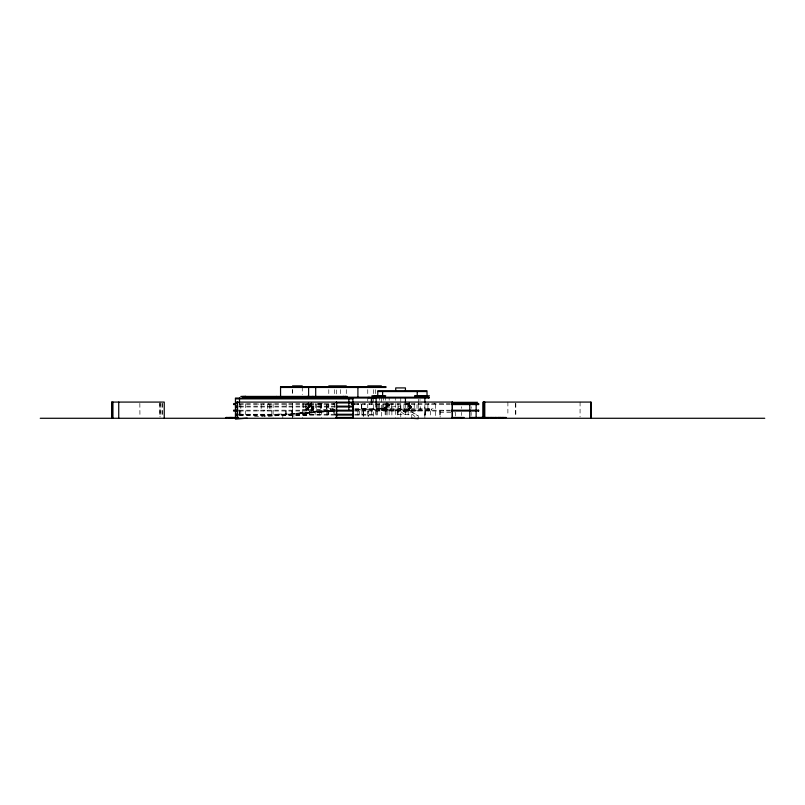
<?xml version="1.0" encoding="UTF-8"?>
<svg xmlns="http://www.w3.org/2000/svg" width="805" height="805" viewBox="0 0 805 805"><rect width="100%" height="100%" fill="white"/><g stroke="black" fill="none" stroke-linecap="round" stroke-linejoin="round"><path stroke-width="0.6" stroke-dasharray="4.03 3.02" d="M263.627 403.929L263.627 404.543M273.096 410.983L273.096 410.178M323.67 411.828L323.67 411.013M328.108 404.13L328.108 410.208M328.38 410.61L328.38 410.208M360.58 404.13L360.58 403.728M368.187 416.145L368.187 415.068L368.187 416.688M368.187 412.1L368.187 411.023L368.187 414.263M373.782 403.929L373.782 404.543M396.865 411.023L396.865 410.208M398.012 412.804L398.012 410.983L417.855 410.983M400.769 417.06L400.769 404.502M420.25 410.6L420.25 403.697M424.879 404.502L424.869 418.278L424.879 403.697M455.529 416.004L455.529 412.603L454.231 412.603M292.537 410.983L292.537 410.178L292.537 417.06L292.537 403.325L292.537 418.278M318.75 412.23L319.726 412.049L318.076 411.476L318.156 412.281M294.318 414.253L294.318 413.488L297.297 413.196M379.457 400.296L379.467 398.032M332.314 408.789L332.254 411.114L331.217 411.204M332.284 411.114C332.767 409.363 328.692 410.731 330.624 411.254M321.507 412.009L321.507 411.194L322.694 411.093L324.063 411.798L325.472 410.872L326.176 411.617M327.011 411.556L327.011 410.741M328.832 411.405L330.593 411.254M263.668 411.023L263.627 410.208L263.929 410.822M322.694 411.908L324.063 410.983L325.472 411.677M332.274 410.922L330.956 411.224M305.145 413.357L309.985 412.15M305.145 412.542L307.218 413.186L309.029 412.22L308.999 413.046L307.218 412.371L305.246 413.347L305.789 413.307M322.04 411.154L320.823 411.506L322.04 411.959M322.403 411.124L321.537 411.275L325.19 411.275M303.062 412.724L300.758 412.905M363.286 410.178L400.769 405.992M314.574 412.583L313.487 412.673L313.558 411.848M315.198 411.717L317.512 411.526M301.261 412.864L301.764 412.824M313.99 411.818L318.156 411.466M316.556 411.607L315.6 411.677M316.989 411.566L317.723 411.506M324.757 410.922L318.971 411.405L320.259 411.295M326.297 410.802L327.575 410.691M298.776 413.076L298.303 413.921L303.254 413.518L300.275 412.945M299.269 413.035L306.182 412.462M306.504 412.432L307.369 412.361M307.812 412.331L312.763 411.919M313.185 411.878L314.936 411.737M325.16 410.892L326.88 410.751M329.336 410.55L327.041 411.275L327.927 411.476L319.082 412.21M330.11 410.48L331.801 410.339M332.213 410.309L333.421 410.208L333.491 411.013L263.97 416.759M299.168 413.851L300.084 413.78M300.758 413.72L302.046 412.895L303.062 413.529M301.966 413.619L304.763 413.388M303.877 413.468L305.498 413.327M306.142 413.277L310.297 412.935M310.559 412.915L317.19 412.361M318.458 412.261L317.512 412.341M320.259 412.11L320.823 412.059M324.757 411.737L322.423 411.929M326.085 411.627L327.464 411.516M329.265 411.365L333.481 410.963M305.91 413.297L311.384 412.844M317.723 412.321L316.989 412.381M254.561 416.728L333.431 410.258M310.187 412.13L311.102 412.059M317.824 411.496L318.458 411.446M302.569 413.569L303.203 413.518M324.254 410.963L325.472 410.872M331.6 410.359L332.274 410.832M355.086 409.363L358.235 409.363M371.528 409.363L374.758 409.363L374.758 410.178M265.076 410.208L264.392 410.208M380.986 410.208L410.902 410.178M239.367 403.728L337.144 403.697M354.613 403.728L451.353 403.728M307.43 403.798L308.335 403.798M309.965 403.798L311.465 403.798M387.034 403.798L388.543 403.798M406.736 403.798L408.98 403.798M435.133 403.728L434.066 403.728M307.993 404.07L308.667 403.969M309.573 404.07L311.424 404.07M387.074 404.07L388.936 404.07M406.857 404.07L409 403.969M308.375 404.241L311.394 404.241M387.104 404.241L389.207 404.241L387.104 404.341M409.031 404.241L407.119 404.241L409.031 404.341M308.375 404.341L311.394 404.341M239.367 404.543L337.245 404.502M354.613 404.543L451.011 404.543M308.416 404.613L311.374 404.613M387.125 404.613L389.358 404.502M409.071 404.613L407.481 404.502M308.456 404.774L311.364 404.774M387.135 404.774L389.368 404.774M409.111 404.774L407.954 404.875M308.496 405.046L311.364 405.046M387.125 405.046L389.379 405.046L387.125 405.146M409.151 405.046L408.487 405.046L409.151 405.146M308.496 405.146L311.364 405.146M308.516 405.318L311.384 405.318M387.104 405.318L389.278 405.318L387.104 405.418M409.061 405.318L409.725 405.318M308.516 405.418L311.384 405.418M409.061 405.418L409.725 405.418M308.536 405.69L311.414 405.589M387.084 405.69L389.036 405.69M409.192 405.69L410.278 405.69M239.508 406.163L335.011 406.163M387.004 406.123L388.221 406.223M409.272 406.223L411.144 406.223M308.496 406.394L310.559 406.394L308.496 406.495M311.535 406.394L310.79 406.394L311.535 406.495M386.964 406.394L387.688 406.394L386.964 406.495M409.302 406.394L411.415 406.394L409.302 406.495M308.466 406.666L310.257 406.666L308.466 406.767M311.364 406.666L312.028 406.666L311.364 406.767M387.114 406.666L386.45 406.666L387.114 406.767M409.322 406.666L411.566 406.666L409.322 406.767M239.508 406.968L335.011 406.968M386.923 406.938L385.897 406.938M409.332 406.938L411.546 406.938M308.385 407.209L309.331 407.209L308.385 407.31M311.616 407.209L313.075 407.209L311.616 407.31M386.883 407.209L385.414 407.209L386.883 407.31M409.322 407.209L411.576 407.209L409.322 407.31M308.114 407.582L308.778 407.582M311.656 407.481L313.477 407.582M385.011 407.582L386.843 407.481M409.302 407.481L411.466 407.582M308.345 407.743L307.54 407.743L308.345 407.843M311.686 407.743L313.769 407.743L311.686 407.843M386.813 407.743L384.72 407.743L386.813 407.843M409.282 407.743L411.224 407.743L409.282 407.843M308.305 408.014L307.027 408.014L308.305 408.115M311.706 408.014L313.94 408.014L311.706 408.115M386.792 408.014L384.559 408.014L386.792 408.115M409.242 408.014L410.862 408.014L409.242 408.115M308.265 408.387L306.574 408.286M311.716 408.387L313.92 408.387M386.772 408.387L384.528 408.286M409.202 408.387L410.399 408.286M308.235 408.558L306.232 408.558L308.235 408.658M311.716 408.558L313.97 408.558L311.716 408.658M386.782 408.558L384.649 408.658M409.161 408.558L409.876 408.558L409.161 408.658M362.673 408.719L366.698 408.719M380.01 408.749L386.782 408.658M308.204 408.829L306.021 408.93M311.696 408.93L313.88 408.93M329.446 408.789L335.564 408.789M354.794 408.789L433.14 408.789M308.184 409.101L305.93 409.101L308.184 409.202M311.666 409.101L313.658 409.101L311.666 409.202M386.833 409.101L384.85 409.202M409.121 409.101L408.085 409.101L409.121 409.202M332.314 409.202L335.574 409.202M355.367 409.202L381.781 409.202L381.781 410.208M404.915 409.202L384.196 409.202L384.196 410.208M302.257 409.363L336.017 409.363M354.814 409.403L431.309 409.403M308.184 409.463L305.981 409.363M311.636 409.463L313.306 409.463M385.203 409.463L386.863 409.463M407.592 409.463L409.081 409.463M308.194 409.735L305.97 409.735M311.595 409.634L312.863 409.735M386.903 409.735L385.645 409.634M407.199 409.634L409.041 409.735M308.224 409.906L306.142 409.906L308.224 410.007M311.555 409.906L312.34 409.906L311.555 410.007M386.943 409.906L386.169 409.906L386.943 410.007M409.01 409.906L406.907 409.906L409.01 410.007M239.367 410.208L337.245 410.178M354.633 410.178L451.011 410.208M266.998 410.208L267.582 411.023M239.337 410.983L337.245 410.983M354.945 411.023L451.011 410.983M321.155 411.506L323.369 411.506M315.429 412.049L318.438 412.049M403.154 411.003L404.492 412.029L411.647 412.029L417.855 415.772M450.78 412.603L440.144 412.603L440.144 417.141M292.97 413.398L294.64 413.398M277.775 414.092L294.64 414.092M239.347 414.253L335.705 414.263M354.945 414.263L376.277 414.263M398.012 414.454L412.593 414.454L415.018 416.598M239.337 414.817L319.796 414.817M239.337 415.028L335.705 415.068M354.945 415.068L376.277 415.068M239.347 415.239L308.788 415.239M261.605 416.024L262.822 416.024M418.791 410.178L431.913 410.208L431.913 411.023M322.604 403.728L317.281 403.697L321.688 403.728M415.249 410.178L415.249 411.023L415.159 410.208L419.043 410.208L419.043 411.023M312.199 412.774L309.221 412.21L309.221 413.025M307.108 413.196L305.246 412.542M411.778 412.029L418.258 415.772L418.258 418.198M398.012 407.743L405.438 412.029M313.487 411.858L314.473 412.593M403.154 410.983L404.492 412.029M333.411 411.023L333.401 410.208L333.421 415.068M580.083 402.077L580.053 417.03M515.824 403.325L515.824 417.03M515.401 403.325L515.401 417.03M507.895 402.077L507.885 415.783M471.167 406.666L471.167 408.437M471.167 412.351L471.167 415.541M461.416 406.666L461.416 408.437M461.416 412.351L461.416 415.541M443.565 410.208L443.565 411.023M443.334 403.728L443.334 404.543M440.335 410.983L440.335 416.457M439.48 410.983L439.48 417.06M435.636 404.543L435.636 417.06M431.641 403.728L431.641 404.543M431.289 408.789L431.309 410.208M431.198 409.403L431.138 410.208M430.635 410.983L430.635 416.457M429.125 408.789L429.125 410.208M429.075 408.789L429.075 410.208M428.904 410.208L428.904 411.023M428.632 403.728L428.632 404.543M428.099 408.789L428.099 410.208M427.908 404.543L427.908 410.208M425.493 410.983L425.493 417.06M425.03 410.983L425.03 416.457M419.999 399.451L419.999 400.508M418.771 403.728L418.771 404.543M418.359 399.169L418.359 402.57M418.228 403.697L418.369 411.023M417 404.543L417 410.208M414.223 403.697L414.223 411.023M412.21 410.178L412.21 411.023M411.778 414.454L411.778 418.278M409.685 404.543L409.685 410.208M409.332 410.178L409.332 402.48L409.151 410.178M409.031 402.48L409.031 410.178M408.97 402.48L408.97 410.178M408.719 404.543L408.719 410.208M408.155 410.983L408.155 417.06M407.27 403.697L407.27 411.023M406.213 403.728L406.213 404.543M405.438 403.697L405.438 418.278M404.492 414.454L398.817 410.178M403.939 404.502L403.939 410.178M400.769 398.032L400.769 410.178M398.012 403.697L398.012 418.278M397.268 410.983L397.268 417.06M395.718 398.032L395.718 400.327M395.718 403.496L395.718 418.278M394.963 410.208L394.963 411.023M392.991 410.208L392.971 411.023M392.719 403.728L392.719 404.543M391.894 410.983L391.894 417.06M391.773 404.502L391.773 410.178M391.572 403.697L391.572 404.502M389.207 410.208L389.207 411.023M389.157 398.032L389.157 400.296M389.067 403.728L389.157 417.06M387.668 408.789L387.608 410.208M387.135 402.48L387.084 410.178M387.094 410.983L387.094 416.457M386.953 402.48L386.953 410.178M386.772 402.48L386.823 410.178M386.511 408.789L386.511 410.208M386.44 408.789L386.42 410.208M386.199 404.502L386.199 410.178M385.998 410.983L385.998 417.06M385.494 398.032L385.494 400.296M385.172 403.697L385.172 417.06M384.468 408.789L384.398 410.208M383.824 408.789L383.824 410.208M383.361 398.062L383.361 400.327M383.361 404.502L383.361 411.023M382.737 404.543L382.737 410.208M382.606 408.789L382.606 410.208M382.174 408.789L382.174 410.208M381.57 409.202L381.57 410.208M381.369 398.032L381.369 417.06M379.628 404.502L379.497 410.208M379.417 403.697L379.417 404.502M379.376 409.403L379.376 410.208M378.652 404.543L378.652 410.208M378.39 408.789L378.39 410.208M378.229 409.403L378.229 410.208M377.736 404.543L377.736 410.208M377.555 410.983L377.555 417.06M376.478 404.502L376.478 410.178M376.277 403.345L376.277 417.06M375.563 389.62L375.563 394.601M375.563 403.325L375.563 417.06M375.211 409.363L375.211 410.178M374.828 409.363L374.828 410.178M373.57 389.62L373.57 394.601M373.57 398.032L373.57 417.03M371.749 403.697L371.749 404.543M371.749 410.178L371.749 417.06M370.199 409.161L370.209 410.178M369.726 403.728L369.726 404.543M368.589 409.161L368.589 410.178M367.764 389.62L367.764 395.849M367.764 397.096L367.764 417.06M367.372 409.363L367.372 410.178M365.611 409.363L365.611 410.178M364.635 403.728L364.635 404.543M363.367 410.983L363.367 417.06M363.286 411.023L363.286 414.263M363.286 415.068L363.286 416.688M362.009 409.363L361.998 410.178M361.958 410.983L361.958 417.06M361.747 404.543L361.747 410.208M361.505 404.543L361.505 410.208M360.781 409.161L360.791 410.178M359.302 410.983L359.302 416.457M359.171 409.161L359.161 410.178M358.869 409.161L358.859 410.178M358.658 403.728L358.658 404.543M358.648 409.161L358.638 410.178M357.893 403.697L357.893 404.502M357.893 410.983L357.893 417.06M356.162 410.208L356.162 411.023M346.281 389.62L346.281 394.601M340.485 389.62L340.485 394.601M336.701 389.912L336.701 394.782M334.588 389.62L334.588 394.601M334.588 403.325L334.679 417.06M334.085 410.208L334.085 411.023M333.522 409.202L333.532 410.208M333.421 403.728L333.421 404.543M332.998 403.728L332.998 404.543M330.292 408.789L330.292 410.208M329.748 410.51L329.748 411.325M328.792 389.62L328.792 394.601M328.792 403.325L328.792 417.06M328.188 410.983L328.188 416.457M327.826 410.983L327.826 417.06M326.911 404.543L326.911 410.208M326.8 404.502L326.8 410.178M326.8 410.983L326.8 417.06M326.357 404.543L326.357 410.208M325.401 410.872L325.401 411.687M321.688 403.496L321.688 418.278M320.994 404.502L320.994 410.178M321.024 411.234L321.024 412.049M320.873 404.502L320.873 410.208M319.756 410.983L319.756 416.457M319.062 403.697L319.062 410.178M318.569 411.436L318.569 412.251M318.247 403.728L318.247 404.543M316.637 404.543L316.637 410.208M316.234 410.208L316.234 411.023M315.963 403.728L315.963 404.543M315.55 403.697L315.55 410.208M315.188 410.983L315.077 417.06M312.984 404.502L312.984 410.178M311.545 402.48L311.414 410.178M311.354 402.48L311.354 410.178M309.382 403.697L309.382 417.06M309.291 410.983L309.291 417.06M308.546 402.48L308.546 410.178L308.355 402.48M308.235 402.48L308.235 410.178M308.174 402.48L308.174 410.178M307.731 403.728L307.731 404.543M306.916 403.697L306.916 410.178M305.377 404.502L305.377 410.178M303.404 403.697L303.404 410.208M302.257 387.125L302.257 394.601M302.257 403.325L302.257 418.278M293.885 415.068L293.885 416.688M291.41 410.983L291.41 417.06M286.238 403.325L286.238 417.03M285.614 410.983L285.614 417.06M282.817 415.068L282.817 418.308M273.096 403.697L273.096 418.278M271.798 410.983L271.798 417.091M270.943 404.543L270.943 410.208M269.655 404.543L269.655 410.208M268.528 403.728L268.528 404.543M267.683 404.543L267.683 410.208M261.152 404.543L261.152 410.208M258.737 403.728L258.737 404.543M258.737 410.208L258.737 411.023M245.666 403.728L245.666 417.06M240.826 404.543L240.826 410.208M240.826 410.983L240.826 416.457M239.779 410.983L239.779 417.091M239.508 402.923L239.508 416.688M162.218 403.325L162.218 417.03M162.077 403.325L162.077 417.03M160.104 403.325L160.104 417.03M159.974 402.077L160.044 417.03M159.923 403.325L159.923 417.03M139.849 403.325L139.949 417.03M292.537 389.62L292.537 394.601L292.537 389.62M311.454 405.861L308.536 405.861L311.454 405.962M388.674 405.861L387.044 405.861L388.674 405.962M410.751 405.861L409.232 405.861L410.751 405.962M311.726 410.178L311.726 402.48L311.666 410.178"/><path stroke-width="1.21" d="M237.535 418.278L237.535 402.077M452.38 418.278L452.38 402.077L353.093 402.077L353.093 418.278M247.195 418.147L235.452 419.123L235.452 398.062L352.882 398.062M377.877 396.412L379.427 396.412M420.904 396.412L420.723 396.412M373.631 396.412L385.142 396.412L384.941 397.217M426.861 397.217L427.254 395.798M427.304 396.412L414.605 396.412L415.149 396.412M242.848 396.412L242.788 397.217L428.944 397.217L428.944 398.032L269.051 398.032L269.051 397.217M378.833 396.412L379.397 396.412M417.543 396.412L416.829 396.412M345.114 397.217L345.114 396.412M375.945 397.217L376.277 402.601M471.267 417.463L472.112 417.463L472.082 418.278M415.481 396.412L414.897 396.412M243.684 397.217L244.277 397.217M342.628 397.217L344.067 397.217M417.302 397.217L417.865 397.217M423.682 397.217L424.426 397.217M460.822 417.463L461.416 418.278M292.537 385.877L302.257 385.877M328.792 385.877L346.281 385.877M367.764 385.877L381.369 385.877M385.998 386.662L280.553 386.662L280.553 396M357.903 387.467L358.96 387.467M280.553 387.467L385.998 387.467M377.756 390.737L426.992 390.737M371.92 395.798L379.075 395.758M380.312 395.798L385.736 395.798M414.877 395.798L429.437 395.798M244.277 396.412L243.684 396.412M245.716 396.412L244.962 396.412L245.716 397.217M375.392 396.211L383.744 396.211M416.034 396.211L427.304 396.211M240.816 396.412L347.388 396.412M371.779 398.062L376.277 398.062M235.463 398.867L352.882 398.867M235.463 402.108L352.882 402.108M590.91 402.077L590.91 418.278L590.951 402.077L483.131 402.077L483.131 418.278M451.836 402.309L477.647 402.309M451.585 402.721L474.296 402.721M235.463 402.923L237.747 402.923M336.269 402.923L352.882 402.923M451.857 402.923L476.329 402.923M233.51 403.728L235.281 403.728M351.795 403.697L354.391 403.697M451.675 403.728L478.754 403.728M233.51 404.543L235.281 404.543M351.674 404.502L354.291 404.502M451.675 404.543L478.754 404.543M235.463 406.163L237.747 406.163M336.269 406.163L352.882 406.163M235.463 406.968L237.747 406.968M336.269 406.968L352.882 406.968M233.51 410.208L235.281 410.208M235.463 410.208L238.018 410.208M336.128 410.208L353.697 410.208M451.675 410.208L478.754 410.208M233.51 411.023L235.281 411.023M235.473 411.023L238.018 411.023M335.705 411.023L353.697 411.023M451.675 411.023L478.754 411.023M235.473 414.263L238.018 414.263M335.705 414.263L353.697 414.263M235.473 415.068L238.018 415.068M335.705 415.068L353.697 415.068M238.27 417.463L226.175 417.463L226.175 418.278M335.695 417.463L353.194 417.463M451.796 417.463L464.143 417.463M470.684 417.463L506.244 417.463M40.25 418.278L764.75 418.278M414.656 397.217L414.686 396.412M503.034 417.463L503.034 418.278M502.894 417.463L502.894 418.278M500.931 417.463L500.931 418.278M500.619 417.463L500.68 418.278M499.422 417.463L499.422 418.278M499.009 418.278L498.879 417.463L498.859 418.278M498.627 417.463L498.627 418.278M495.93 417.463L495.93 418.278M495.488 417.463L495.488 418.278M493.002 417.463L493.002 418.278M491.463 417.463L491.463 418.278M490.798 417.463L490.798 418.278M488.041 417.463L488.041 418.278M485.908 417.463L485.908 418.278M484.781 402.077L484.781 418.278M484.409 417.463L484.409 418.278M484.077 402.077L484.077 418.278M483.292 402.077L483.292 418.278M482.084 417.463L482.084 418.278M481.923 417.463L481.923 418.278M481.732 417.463L481.732 418.278M481.531 417.463L481.531 418.278M480.806 417.463L480.806 418.278M479.619 417.463L479.619 418.278M478.633 417.463L478.633 418.278M478.502 403.728L478.502 404.543M478.502 410.208L478.502 411.023M476.158 404.543L476.117 418.308M469.768 404.543L469.768 410.208M469.768 410.983L469.768 418.278M461.587 417.463L461.587 418.278M452.279 402.077L452.279 418.278M428.924 397.217L428.924 398.032M427.093 397.217L426.992 391.552L377.756 391.552L377.756 396.08M424.879 397.217L424.879 402.57M417.855 418.198L418.258 418.731L411.778 418.278M417.242 391.552L417.242 396.08M405.438 390.334L405.438 387.909L395.718 387.909L395.718 390.334M405.438 398.032L405.438 402.56M382.617 391.552L382.617 396.08M380.996 395.798L380.996 397.217M380.856 395.798L380.856 397.217M380.594 396.412L380.594 397.217M374.989 396.412L374.989 397.217M372.232 397.217L372.232 398.032M371.749 397.217L371.779 402.601M371.387 398.032L371.387 402.57M368.962 397.217L368.962 398.032M357.903 386.662L357.903 397.217M353.335 402.077L353.335 418.278M352.892 398.062L352.892 410.208M348.837 398.062L348.837 410.208M345.275 396.412L345.275 397.217M343.282 396.412L343.282 397.217M343.151 396.412L343.151 397.217M336.591 402.077L336.591 418.278M336.48 402.077L336.48 418.278M315.691 386.662L315.691 396M313.034 396.412L313.034 397.217M312.199 396.412L312.199 397.217M308.617 387.467L308.617 396M308.194 396.412L308.194 397.217M307.49 396.412L307.49 397.217M307.299 396.412L307.299 397.217M280.885 386.662L280.885 387.467M276.487 396.412L276.487 397.217M245.193 396.412L245.193 397.217M239.508 398.062L239.508 402.108M237.294 402.077L237.294 418.278M235.332 417.463L235.332 418.278M232.293 417.463L232.293 418.278M231.196 417.463L231.196 418.278M231.015 417.463L231.015 418.278M230.663 417.463L230.663 418.278M229.465 417.463L229.506 418.278M164.24 418.278L164.24 402.077L111.674 402.077L111.674 418.278M118.738 402.077L118.738 418.278M112.942 402.077L112.942 418.278M111.835 402.077L111.835 418.278M226.225 418.278L226.225 417.463L226.265 418.278M474.588 418.278L474.588 417.463L474.507 418.278"/></g></svg>
